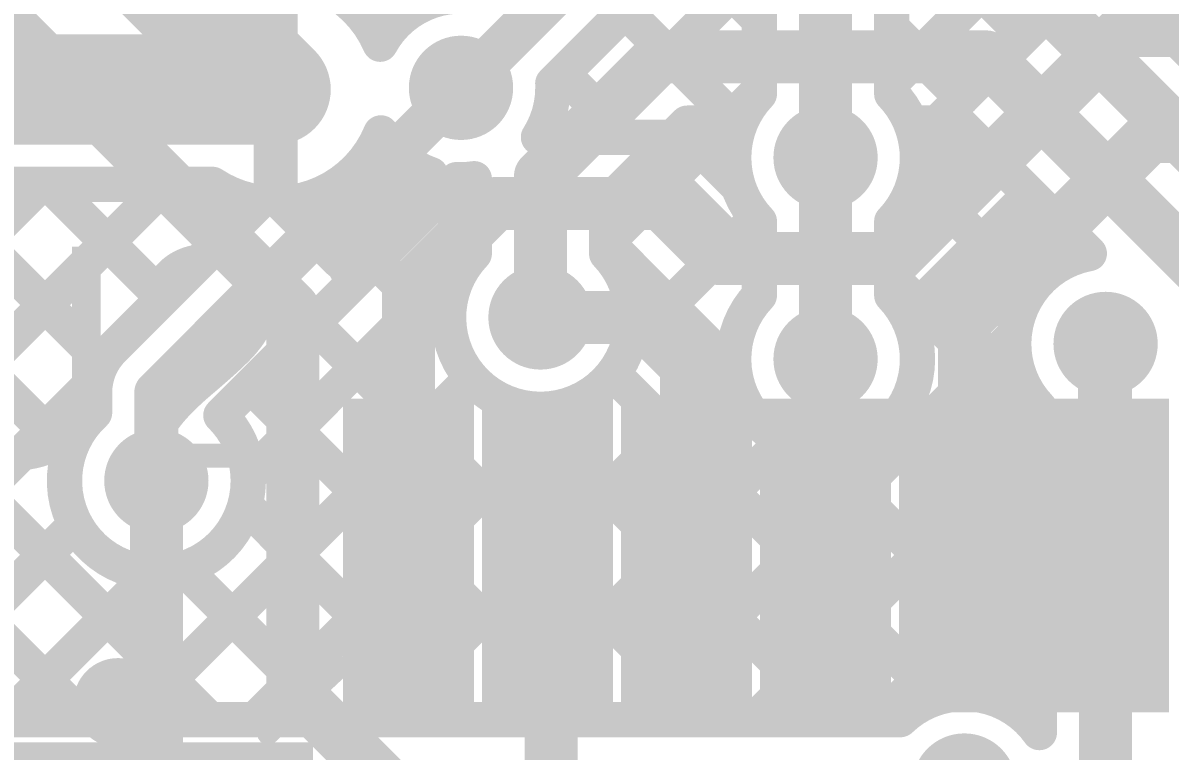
# Model space of a CAD drawing. Header units: millimetres. Extents: x -0.01 to 3.73, y -0.01 to 3.05.
# Drawn here: x 0.6348 to 0.8946, y 2.5598 to 2.7247 of the extents above; entities that cross this region are included whole.
import ezdxf

# ---------------------------------------------------------------- set-up
doc = ezdxf.new("R2010")
doc.units = ezdxf.units.MM
doc.header["$MEASUREMENT"] = 0
for name, color, linetype in [('BottomLayer', 5, 'Continuous'), ('TopLayer', 1, 'Continuous'), ('TopOverlay', 2, 'Continuous'), ('TopPaste', 8, 'Continuous'), ('TopSolder', 216, 'Continuous'), ('ViaHoleLayer', 16, 'Continuous')]:
    doc.layers.add(name, color=color, linetype=linetype)
doc.styles.add('Arial', font='', dxfattribs={"height": 0.2})
doc.styles.get('Arial').set_extended_font_data('Arial')

# ---------------------------------------------------------------- blocks, each defined once
blk = doc.blocks.new('32_TQFP_17')
at = {"layer": 'TopLayer'}
for points in [[(-0.12106, 0.13583), (-0.12106, 0.19882), (-0.09941, 0.19882), (-0.09941, 0.13583)], [(-0.08957, 0.13583), (-0.08957, 0.19882), (-0.06791, 0.19882), (-0.06791, 0.13583)], [(-0.05807, 0.13583), (-0.05807, 0.19882), (-0.03642, 0.19882), (-0.03642, 0.13583)], [(-0.02657, 0.13583), (-0.02657, 0.19882), (-0.00492, 0.19882), (-0.00492, 0.13583)], [(0.00492, 0.13583), (0.00492, 0.19882), (0.02657, 0.19882), (0.02657, 0.13583)], [(0.03642, 0.13583), (0.03642, 0.19882), (0.05807, 0.19882), (0.05807, 0.13583)]]:
    blk.add_hatch(color=1, dxfattribs=at).paths.add_polyline_path(points)
at = {"layer": 'TopPaste'}
for points in [[(-0.12106, 0.13583), (-0.12106, 0.19882), (-0.09941, 0.19882), (-0.09941, 0.13583)], [(-0.08957, 0.13583), (-0.08957, 0.19882), (-0.06791, 0.19882), (-0.06791, 0.13583)], [(-0.05807, 0.13583), (-0.05807, 0.19882), (-0.03642, 0.19882), (-0.03642, 0.13583)], [(-0.02657, 0.13583), (-0.02657, 0.19882), (-0.00492, 0.19882), (-0.00492, 0.13583)], [(0.00492, 0.13583), (0.00492, 0.19882), (0.02657, 0.19882), (0.02657, 0.13583)], [(0.03642, 0.13583), (0.03642, 0.19882), (0.05807, 0.19882), (0.05807, 0.13583)]]:
    blk.add_hatch(color=8, dxfattribs=at).paths.add_polyline_path(points)
at = {"layer": 'TopSolder'}
for points in [[(-0.12506, 0.13183), (-0.12506, 0.20282), (-0.09541, 0.20282), (-0.09541, 0.13183)], [(-0.09357, 0.13183), (-0.09357, 0.20282), (-0.06391, 0.20282), (-0.06391, 0.13183)], [(-0.06207, 0.13183), (-0.06207, 0.20282), (-0.03242, 0.20282), (-0.03242, 0.13183)], [(-0.03057, 0.13183), (-0.03057, 0.20282), (-0.00092, 0.20282), (-0.00092, 0.13183)], [(0.00092, 0.13183), (0.00092, 0.20282), (0.03057, 0.20282), (0.03057, 0.13183)], [(0.03242, 0.13183), (0.03242, 0.20282), (0.06207, 0.20282), (0.06207, 0.13183)], [(-0.20282, 0.12506), (-0.13183, 0.12506), (-0.13183, 0.09541), (-0.20282, 0.09541)]]:
    blk.add_hatch(color=216, dxfattribs=at).paths.add_polyline_path(points)
at = {"layer": 'TopOverlay'}
for points, const_width in [([(-0.1709, 0.134, 1), (-0.1811, 0.134, 1)], 0.01), ([(-0.12725, 0.142, 1), (-0.12475, 0.142, 1)], 0.0025), ([(-0.1836, 0.134, 1), (-0.1786, 0.134, 1)], 0.005), ([(-0.1734, 0.134, 1), (-0.1684, 0.134, 1)], 0.005), ([(-0.14325, 0.127, 1), (-0.14075, 0.127, 1)], 0.0025)]:
    blk.add_lwpolyline(points, format="xyb", close=True, dxfattribs=dict(at, const_width=const_width))
at = {"layer": 'TopOverlay', "const_width": 0.005}
blk.add_lwpolyline([(-0.142, 0.127), (-0.126, 0.142)], dxfattribs=at)

msp = doc.modelspace()

# ---------------------------------------------------------------- hatches: boundary and pattern name
at = {"layer": 'BottomLayer'}
h = msp.add_hatch(color=5, dxfattribs=at)
edge = h.paths.add_edge_path()
edge.add_arc((0.692, 2.70963), 0.01181, 0, 360)
h = msp.add_hatch(color=5, dxfattribs=at)
edge = h.paths.add_edge_path()
edge.add_arc((0.734, 2.71), 0.01181, 0, 360)
h = msp.add_hatch(color=5, dxfattribs=at)
edge = h.paths.add_edge_path()
edge.add_arc((0.81657, 2.69419), 0.01181, 0, 360)
h = msp.add_hatch(color=5, dxfattribs=at)
edge = h.paths.add_edge_path()
edge.add_arc((0.752, 2.658), 0.01181, 0, 360)
h = msp.add_hatch(color=5, dxfattribs=at)
edge = h.paths.add_edge_path()
edge.add_arc((0.88, 2.652), 0.01181, 0, 360)
h = msp.add_hatch(color=5, dxfattribs=at)
edge = h.paths.add_edge_path()
edge.add_arc((0.81657, 2.64857), 0.01181, 0, 360)
h = msp.add_hatch(color=5, dxfattribs=at)
edge = h.paths.add_edge_path()
edge.add_arc((0.665, 2.621), 0.01181, 0, 360)
h = msp.add_hatch(color=5, dxfattribs=at)
edge = h.paths.add_edge_path()
edge.add_arc((0.848, 2.552), 0.01181, 0, 360)
at = {"layer": 'TopLayer'}
h = msp.add_hatch(color=1, dxfattribs=at)
edge = h.paths.add_edge_path()
edge.add_arc((0.692, 2.70963), 0.01181, 0, 360)
h = msp.add_hatch(color=1, dxfattribs=at)
edge = h.paths.add_edge_path()
edge.add_arc((0.734, 2.71), 0.01181, 0, 360)
h = msp.add_hatch(color=1, dxfattribs=at)
edge = h.paths.add_edge_path()
edge.add_arc((0.81657, 2.69419), 0.01181, 0, 360)
h = msp.add_hatch(color=1, dxfattribs=at)
edge = h.paths.add_edge_path()
edge.add_arc((0.752, 2.658), 0.01181, 0, 360)
h = msp.add_hatch(color=1, dxfattribs=at)
edge = h.paths.add_edge_path()
edge.add_arc((0.88, 2.652), 0.01181, 0, 360)
h = msp.add_hatch(color=1, dxfattribs=at)
edge = h.paths.add_edge_path()
edge.add_arc((0.81657, 2.64857), 0.01181, 0, 360)
h = msp.add_hatch(color=1, dxfattribs=at)
edge = h.paths.add_edge_path()
edge.add_arc((0.665, 2.621), 0.01181, 0, 360)
h = msp.add_hatch(color=1, dxfattribs=at)
edge = h.paths.add_edge_path()
edge.add_arc((0.848, 2.552), 0.01181, 0, 360)
at = {"layer": 'ViaHoleLayer'}
h = msp.add_hatch(color=16, dxfattribs=at)
edge = h.paths.add_edge_path()
edge.add_arc((0.692, 2.70963), 0.00591, 0, 360)
h = msp.add_hatch(color=16, dxfattribs=at)
edge = h.paths.add_edge_path()
edge.add_arc((0.734, 2.71), 0.00591, 0, 360)
h = msp.add_hatch(color=16, dxfattribs=at)
edge = h.paths.add_edge_path()
edge.add_arc((0.81657, 2.69419), 0.00591, 0, 360)
h = msp.add_hatch(color=16, dxfattribs=at)
edge = h.paths.add_edge_path()
edge.add_arc((0.752, 2.658), 0.00591, 0, 360)
h = msp.add_hatch(color=16, dxfattribs=at)
edge = h.paths.add_edge_path()
edge.add_arc((0.88, 2.652), 0.00591, 0, 360)
h = msp.add_hatch(color=16, dxfattribs=at)
edge = h.paths.add_edge_path()
edge.add_arc((0.81657, 2.64857), 0.00591, 0, 360)
h = msp.add_hatch(color=16, dxfattribs=at)
edge = h.paths.add_edge_path()
edge.add_arc((0.665, 2.621), 0.00591, 0, 360)

# ---------------------------------------------------------------- linework, layer by layer
at = {"layer": 'BottomLayer'}
for points, const_width in [([(0.86904, 2.751), (0.99804, 2.622)], 0.012), ([(0.862, 2.734), (0.991, 2.605)], 0.012), ([(0.752, 2.69), (0.779, 2.717)], 0.012), ([(0.779, 2.717), (0.853, 2.717)], 0.012), ([(0.853, 2.717), (0.991, 2.579)], 0.012), ([(0.498, 2.70963), (0.692, 2.70963)], 0.025), ([(0.665, 2.641), (0.734, 2.71)], 0.01), ([(0.767, 2.68379), (0.78521, 2.702)], 0.008), ([(0.767, 2.6749), (0.7941, 2.702)], 0.008), ([(0.78521, 2.702), (0.79729, 2.702)], 0.008), ([(0.83586, 2.702), (0.84679, 2.702)], 0.008), ([(0.84679, 2.702), (0.87631, 2.67248)], 0.008), ([(0.83634, 2.68767), (0.84873, 2.70006)], 0.008), ([(0.81657, 2.64857), (0.81657, 2.69419)], 0.012), ([(0.77676, 2.69354), (0.80157, 2.66872)], 0.008), ([(0.752, 2.661), (0.752, 2.69)], 0.012), ([(0.51228, 2.68813), (0.67772, 2.68813)], 0.008), ([(0.51761, 2.56693), (0.6388, 2.68813)], 0.008), ([(0.52761, 2.68813), (0.64881, 2.56693)], 0.008), ([(0.5459, 2.56693), (0.66709, 2.68813)], 0.008), ([(0.5559, 2.68813), (0.67709, 2.56693)], 0.008), ([(0.58418, 2.68813), (0.64513, 2.62718)], 0.008), ([(0.61247, 2.68813), (0.65277, 2.64782)], 0.008), ([(0.64075, 2.68813), (0.66654, 2.66234)], 0.008), ([(0.66903, 2.68813), (0.68068, 2.67648)], 0.008), ([(0.67961, 2.63582), (0.73301, 2.68921)], 0.008), ([(0.737, 2.67243), (0.737, 2.68941)], 0.008), ([(0.83694, 2.68992), (0.86294, 2.66392)], 0.008), ([(0.83507, 2.65811), (0.86287, 2.68592)], 0.008), ([(0.6551, 2.6509), (0.68829, 2.68409)], 0.008), ([(0.72876, 2.68497), (0.737, 2.67673)], 0.008), ([(0.767, 2.67243), (0.767, 2.68379)], 0.008), ([(0.77171, 2.65133), (0.80089, 2.68051)], 0.008), ([(0.80157, 2.66299), (0.80157, 2.67976)], 0.008), ([(0.83157, 2.66299), (0.83157, 2.67976)], 0.008), ([(0.767, 2.67501), (0.79591, 2.6461)], 0.008), ([(0.68579, 2.62197), (0.737, 2.67319)], 0.008), ([(0.71462, 2.67082), (0.73161, 2.65384)], 0.008), ([(0.83157, 2.66701), (0.865, 2.63358)], 0.008), ([(0.70048, 2.65668), (0.79023, 2.56693)], 0.008), ([(0.77217, 2.56693), (0.85929, 2.65405)], 0.008), ([(0.88, 2.545), (0.88, 2.652)], 0.012), ([(0.7156, 2.56693), (0.79581, 2.64714)], 0.008), ([(0.57418, 2.56693), (0.65135, 2.6441)], 0.008), ([(0.65903, 2.56693), (0.73636, 2.64427)], 0.008), ([(0.76846, 2.64527), (0.84185, 2.57188)], 0.008), ([(0.665, 2.621), (0.665, 2.641)], 0.01), ([(0.68634, 2.64254), (0.76194, 2.56693)], 0.008), ([(0.651, 2.6364), (0.651, 2.641)], 0.008), ([(0.68732, 2.56693), (0.75867, 2.63829)], 0.008), ([(0.74784, 2.63761), (0.81851, 2.56693)], 0.008), ([(0.83364, 2.63666), (0.865, 2.6053)], 0.008), ([(0.865, 2.564), (0.865, 2.63757)], 0.008), ([(0.80046, 2.56693), (0.865, 2.63148)], 0.008), ([(0.74389, 2.56693), (0.80703, 2.63008)], 0.008), ([(0.81411, 2.6279), (0.865, 2.57701)], 0.008), ([(0.68508, 2.61552), (0.73366, 2.56693)], 0.008), ([(0.60247, 2.56693), (0.64667, 2.61114)], 0.008), ([(0.82874, 2.56693), (0.865, 2.6032)], 0.008), ([(0.63075, 2.56693), (0.66403, 2.60021)], 0.008), ([(0.67118, 2.60113), (0.70537, 2.56693)], 0.008), ([(0.85946, 2.56937), (0.865, 2.57491)], 0.008), ([(0.50194, 2.56693), (0.83351, 2.56693)], 0.008)]:
    msp.add_lwpolyline(points, dxfattribs=dict(at, const_width=const_width))
for points, const_width in [([(0.776, 2.717, 1), (0.782, 2.717, 1)], 0.006), ([(0.776, 2.717, 1), (0.782, 2.717, 1)], 0.006), ([(0.85, 2.717, 1), (0.856, 2.717, 1)], 0.006), ([(0.85, 2.717, 1), (0.856, 2.717, 1)], 0.006), ([(0.68575, 2.70963, 1), (0.69825, 2.70963, 1)], 0.0125), ([(0.7315, 2.71, 1), (0.7365, 2.71, 1)], 0.005), ([(0.78321, 2.702, 1), (0.78721, 2.702, 1)], 0.004), ([(0.78321, 2.702, 1), (0.78721, 2.702, 1)], 0.004), ([(0.7921, 2.702, 1), (0.7961, 2.702, 1)], 0.004), ([(0.79529, 2.702, 1), (0.79929, 2.702, 1)], 0.004), ([(0.79529, 2.702, 1), (0.79929, 2.702, 1)], 0.004), ([(0.83386, 2.702, 1), (0.83786, 2.702, 1)], 0.004), ([(0.83386, 2.702, 1), (0.83786, 2.702, 1)], 0.004), ([(0.84479, 2.702, 1), (0.84879, 2.702, 1)], 0.004), ([(0.84479, 2.702, 1), (0.84879, 2.702, 1)], 0.004), ([(0.84673, 2.70006, 1), (0.85073, 2.70006, 1)], 0.004), ([(0.81357, 2.69419, 1), (0.81957, 2.69419, 1)], 0.006), ([(0.77476, 2.69354, 1), (0.77876, 2.69354, 1)], 0.004), ([(0.83539, 2.69419, 1), (0.83939, 2.69419, 1)], 0.004), ([(0.83539, 2.69419, 1), (0.83939, 2.69419, 1)], 0.004), ([(0.749, 2.69, 1), (0.755, 2.69, 1)], 0.006), ([(0.749, 2.69, 1), (0.755, 2.69, 1)], 0.006), ([(0.6368, 2.68813, 1), (0.6408, 2.68813, 1)], 0.004), ([(0.63875, 2.68813, 1), (0.64275, 2.68813, 1)], 0.004), ([(0.66509, 2.68813, 1), (0.66909, 2.68813, 1)], 0.004), ([(0.66703, 2.68813, 1), (0.67103, 2.68813, 1)], 0.004), ([(0.67572, 2.68813, 1), (0.67972, 2.68813, 1)], 0.004), ([(0.67572, 2.68813, 1), (0.67972, 2.68813, 1)], 0.004), ([(0.73101, 2.68921, 1), (0.73501, 2.68921, 1)], 0.004), ([(0.73101, 2.68921, 1), (0.73501, 2.68921, 1)], 0.004), ([(0.735, 2.68941, 1), (0.739, 2.68941, 1)], 0.004), ([(0.735, 2.68941, 1), (0.739, 2.68941, 1)], 0.004), ([(0.83494, 2.68992, 1), (0.83894, 2.68992, 1)], 0.004), ([(0.83434, 2.68767, 1), (0.83834, 2.68767, 1)], 0.004), ([(0.86087, 2.68592, 1), (0.86487, 2.68592, 1)], 0.004), ([(0.68629, 2.68409, 1), (0.69029, 2.68409, 1)], 0.004), ([(0.68629, 2.68409, 1), (0.69029, 2.68409, 1)], 0.004), ([(0.72676, 2.68497, 1), (0.73076, 2.68497, 1)], 0.004), ([(0.765, 2.68379, 1), (0.769, 2.68379, 1)], 0.004), ([(0.765, 2.68379, 1), (0.769, 2.68379, 1)], 0.004), ([(0.79889, 2.68051, 1), (0.80289, 2.68051, 1)], 0.004), ([(0.79957, 2.67976, 1), (0.80357, 2.67976, 1)], 0.004), ([(0.79957, 2.67976, 1), (0.80357, 2.67976, 1)], 0.004), ([(0.82957, 2.67976, 1), (0.83357, 2.67976, 1)], 0.004), ([(0.82957, 2.67976, 1), (0.83357, 2.67976, 1)], 0.004), ([(0.67868, 2.67648, 1), (0.68268, 2.67648, 1)], 0.004), ([(0.735, 2.67673, 1), (0.739, 2.67673, 1)], 0.004), ([(0.765, 2.67501, 1), (0.769, 2.67501, 1)], 0.004), ([(0.765, 2.6749, 1), (0.769, 2.6749, 1)], 0.004), ([(0.735, 2.67319, 1), (0.739, 2.67319, 1)], 0.004), ([(0.735, 2.67243, 1), (0.739, 2.67243, 1)], 0.004), ([(0.735, 2.67243, 1), (0.739, 2.67243, 1)], 0.004), ([(0.765, 2.67243, 1), (0.769, 2.67243, 1)], 0.004), ([(0.765, 2.67243, 1), (0.769, 2.67243, 1)], 0.004), ([(0.87431, 2.67248, 1), (0.87831, 2.67248, 1)], 0.004), ([(0.87431, 2.67248, 1), (0.87831, 2.67248, 1)], 0.004), ([(0.71262, 2.67082, 1), (0.71662, 2.67082, 1)], 0.004), ([(0.79957, 2.66872, 1), (0.80357, 2.66872, 1)], 0.004), ([(0.82957, 2.66701, 1), (0.83357, 2.66701, 1)], 0.004), ([(0.66454, 2.66234, 1), (0.66854, 2.66234, 1)], 0.004), ([(0.749, 2.661, 1), (0.755, 2.661, 1)], 0.006), ([(0.79957, 2.66299, 1), (0.80357, 2.66299, 1)], 0.004), ([(0.79957, 2.66299, 1), (0.80357, 2.66299, 1)], 0.004), ([(0.82957, 2.66299, 1), (0.83357, 2.66299, 1)], 0.004), ([(0.82957, 2.66299, 1), (0.83357, 2.66299, 1)], 0.004), ([(0.86094, 2.66392, 1), (0.86494, 2.66392, 1)], 0.004), ([(0.69848, 2.65668, 1), (0.70248, 2.65668, 1)], 0.004), ([(0.77081, 2.658, 1), (0.77481, 2.658, 1)], 0.004), ([(0.77081, 2.658, 1), (0.77481, 2.658, 1)], 0.004), ([(0.83307, 2.65811, 1), (0.83707, 2.65811, 1)], 0.004), ([(0.85729, 2.65405, 1), (0.86129, 2.65405, 1)], 0.004), ([(0.877, 2.652, 1), (0.883, 2.652, 1)], 0.006), ([(0.72961, 2.65384, 1), (0.73361, 2.65384, 1)], 0.004), ([(0.6531, 2.6509, 1), (0.6571, 2.6509, 1)], 0.004), ([(0.6531, 2.6509, 1), (0.6571, 2.6509, 1)], 0.004), ([(0.6531, 2.6509, 1), (0.6571, 2.6509, 1)], 0.004), ([(0.76971, 2.65133, 1), (0.77371, 2.65133, 1)], 0.004), ([(0.81357, 2.64857, 1), (0.81957, 2.64857, 1)], 0.006), ([(0.65077, 2.64782, 1), (0.65477, 2.64782, 1)], 0.004), ([(0.79381, 2.64714, 1), (0.79781, 2.64714, 1)], 0.004), ([(0.83539, 2.64857, 1), (0.83939, 2.64857, 1)], 0.004), ([(0.83539, 2.64857, 1), (0.83939, 2.64857, 1)], 0.004), ([(0.64935, 2.6441, 1), (0.65335, 2.6441, 1)], 0.004), ([(0.73436, 2.64427, 1), (0.73836, 2.64427, 1)], 0.004), ([(0.76646, 2.64527, 1), (0.77046, 2.64527, 1)], 0.004), ([(0.79391, 2.6461, 1), (0.79791, 2.6461, 1)], 0.004), ([(0.6625, 2.641, 1), (0.6675, 2.641, 1)], 0.005), ([(0.6625, 2.641, 1), (0.6675, 2.641, 1)], 0.005), ([(0.68434, 2.64254, 1), (0.68834, 2.64254, 1)], 0.004), ([(0.649, 2.641, 1), (0.653, 2.641, 1)], 0.004), ([(0.649, 2.641, 1), (0.653, 2.641, 1)], 0.004), ([(0.649, 2.641, 1), (0.653, 2.641, 1)], 0.004), ([(0.649, 2.6364, 1), (0.653, 2.6364, 1)], 0.004), ([(0.649, 2.6364, 1), (0.653, 2.6364, 1)], 0.004), ([(0.67761, 2.63582, 1), (0.68161, 2.63582, 1)], 0.004), ([(0.67761, 2.63582, 1), (0.68161, 2.63582, 1)], 0.004), ([(0.74584, 2.63761, 1), (0.74984, 2.63761, 1)], 0.004), ([(0.75667, 2.63829, 1), (0.76067, 2.63829, 1)], 0.004), ([(0.83164, 2.63666, 1), (0.83564, 2.63666, 1)], 0.004), ([(0.863, 2.63757, 1), (0.867, 2.63757, 1)], 0.004), ([(0.863, 2.63757, 1), (0.867, 2.63757, 1)], 0.004), ([(0.863, 2.63358, 1), (0.867, 2.63358, 1)], 0.004), ([(0.863, 2.63148, 1), (0.867, 2.63148, 1)], 0.004), ([(0.80503, 2.63008, 1), (0.80903, 2.63008, 1)], 0.004), ([(0.64313, 2.62718, 1), (0.64713, 2.62718, 1)], 0.004), ([(0.81211, 2.6279, 1), (0.81611, 2.6279, 1)], 0.004), ([(0.6625, 2.621, 1), (0.6675, 2.621, 1)], 0.005), ([(0.68379, 2.62197, 1), (0.68779, 2.62197, 1)], 0.004), ([(0.68381, 2.621, 1), (0.68781, 2.621, 1)], 0.004), ([(0.68381, 2.621, 1), (0.68781, 2.621, 1)], 0.004), ([(0.68308, 2.61552, 1), (0.68708, 2.61552, 1)], 0.004), ([(0.64467, 2.61114, 1), (0.64867, 2.61114, 1)], 0.004), ([(0.863, 2.6053, 1), (0.867, 2.6053, 1)], 0.004), ([(0.863, 2.6032, 1), (0.867, 2.6032, 1)], 0.004), ([(0.66203, 2.60021, 1), (0.66603, 2.60021, 1)], 0.004), ([(0.66918, 2.60113, 1), (0.67318, 2.60113, 1)], 0.004), ([(0.863, 2.57701, 1), (0.867, 2.57701, 1)], 0.004), ([(0.863, 2.57491, 1), (0.867, 2.57491, 1)], 0.004), ([(0.83985, 2.57188, 1), (0.84385, 2.57188, 1)], 0.004), ([(0.85746, 2.56937, 1), (0.86146, 2.56937, 1)], 0.004), ([(0.64681, 2.56693, 1), (0.65081, 2.56693, 1)], 0.004), ([(0.65703, 2.56693, 1), (0.66103, 2.56693, 1)], 0.004), ([(0.67509, 2.56693, 1), (0.67909, 2.56693, 1)], 0.004), ([(0.68532, 2.56693, 1), (0.68932, 2.56693, 1)], 0.004), ([(0.70337, 2.56693, 1), (0.70737, 2.56693, 1)], 0.004), ([(0.7136, 2.56693, 1), (0.7176, 2.56693, 1)], 0.004), ([(0.73166, 2.56693, 1), (0.73566, 2.56693, 1)], 0.004), ([(0.74189, 2.56693, 1), (0.74589, 2.56693, 1)], 0.004), ([(0.75994, 2.56693, 1), (0.76394, 2.56693, 1)], 0.004), ([(0.77017, 2.56693, 1), (0.77417, 2.56693, 1)], 0.004), ([(0.78823, 2.56693, 1), (0.79223, 2.56693, 1)], 0.004), ([(0.79846, 2.56693, 1), (0.80246, 2.56693, 1)], 0.004), ([(0.81651, 2.56693, 1), (0.82051, 2.56693, 1)], 0.004), ([(0.82674, 2.56693, 1), (0.83074, 2.56693, 1)], 0.004), ([(0.83151, 2.56693, 1), (0.83551, 2.56693, 1)], 0.004), ([(0.83151, 2.56693, 1), (0.83551, 2.56693, 1)], 0.004), ([(0.863, 2.564, 1), (0.867, 2.564, 1)], 0.004), ([(0.863, 2.564, 1), (0.867, 2.564, 1)], 0.004)]:
    msp.add_lwpolyline(points, format="xyb", close=True, dxfattribs=dict(at, const_width=const_width))
at = {"layer": 'BottomLayer', "const_width": 0.008}
for points in [[(0.80157, 2.67976, -0.295864), (0.79729, 2.702)], [(0.83586, 2.702, -0.096486), (0.83739, 2.69419)], [(0.83739, 2.69419, -0.193845), (0.83157, 2.67976)], [(0.68829, 2.68409, -0.110935), (0.67772, 2.68813)], [(0.737, 2.68941, -0.048081), (0.73301, 2.68921)], [(0.77281, 2.658, -1.480911), (0.737, 2.67243)], [(0.767, 2.67243, -0.193845), (0.77281, 2.658)], [(0.865, 2.63757, -0.598832), (0.87631, 2.67248)], [(0.83739, 2.64857, -1.480911), (0.80157, 2.66299)], [(0.83157, 2.66299, -0.193845), (0.83739, 2.64857)], [(0.651, 2.641, -0.198912), (0.6551, 2.6509)], [(0.651, 2.641, -0.198912), (0.6551, 2.6509)], [(0.68581, 2.621, -1.535792), (0.651, 2.6364)], [(0.67961, 2.63582, -0.200688), (0.68581, 2.621)], [(0.83351, 2.56693, -0.460544), (0.865, 2.564)]]:
    msp.add_lwpolyline(points, format="xyb", dxfattribs=at)
at = {"layer": 'TopLayer'}
for points, const_width in [([(0.81657, 2.69419), (0.81657, 2.881)], 0.012), ([(0.80157, 2.70861), (0.80157, 2.81534)], 0.008), ([(0.83157, 2.70861), (0.83157, 2.80276)], 0.008), ([(0.83157, 2.71119), (0.90875, 2.78836)], 0.008), ([(0.67229, 2.76973), (0.71833, 2.72369)], 0.008), ([(0.593, 2.763), (0.69593, 2.66007)], 0.012), ([(0.65079, 2.75084), (0.692, 2.70963)], 0.025), ([(0.83157, 2.75186), (0.86161, 2.72182)], 0.008), ([(0.779, 2.74787), (0.80157, 2.72529)], 0.008), ([(0.734, 2.71), (0.765, 2.741)], 0.01), ([(0.76263, 2.69881), (0.80157, 2.73776)], 0.008), ([(0.692, 2.70963), (0.692, 2.73144)], 0.01), ([(0.83714, 2.69736), (0.87339, 2.7336)], 0.008), ([(0.75479, 2.71099), (0.7749, 2.7311)], 0.008), ([(0.77119, 2.72739), (0.79709, 2.7015)], 0.008), ([(0.83238, 2.67138), (0.884, 2.723)], 0.012), ([(0.884, 2.723), (1.30848, 2.723)], 0.012), ([(0.83157, 2.72358), (0.84747, 2.70768)], 0.008), ([(0.75705, 2.71325), (0.77149, 2.69881)], 0.008), ([(0.692, 2.68782), (0.692, 2.70963)], 0.01), ([(0.78811, 2.69601), (0.80157, 2.70948)], 0.008), ([(0.84807, 2.65707), (0.89, 2.699)], 0.012), ([(0.89, 2.699), (1.157, 2.699)], 0.012), ([(0.71527, 2.69846), (0.72526, 2.68847)], 0.008), ([(0.75155, 2.69881), (0.77938, 2.69881)], 0.008), ([(0.78999, 2.69441), (0.79685, 2.68755)], 0.008), ([(0.70637, 2.67084), (0.72623, 2.6907)], 0.008), ([(0.71149, 2.6747), (0.72714, 2.69035)], 0.008), ([(0.70027, 2.68518), (0.71112, 2.67432)], 0.008), ([(0.72209, 2.66409), (0.74181, 2.68381)], 0.012), ([(0.74181, 2.68381), (0.77938, 2.68381)], 0.012), ([(0.77938, 2.68381), (0.79181, 2.67138)], 0.012), ([(0.69336, 2.68385), (0.70654, 2.67068)], 0.008), ([(0.79181, 2.67138), (0.83238, 2.67138)], 0.012), ([(0.72209, 2.60408), (0.72209, 2.66409)], 0.012), ([(0.69593, 2.57377), (0.69593, 2.66007)], 0.012), ([(0.752, 2.658), (0.774, 2.658)], 0.012), ([(0.774, 2.658), (0.78508, 2.64692)], 0.012), ([(0.84807, 2.60408), (0.84807, 2.65707)], 0.012), ([(0.87978, 2.65178), (0.88, 2.652)], 0.012), ([(0.87978, 2.60473), (0.87978, 2.65178)], 0.012), ([(0.78508, 2.60408), (0.78508, 2.64692)], 0.012), ([(0.81657, 2.60408), (0.81657, 2.64857)], 0.012), ([(0.665, 2.54699), (0.665, 2.621)], 0.012), ([(0.75358, 2.60408), (0.75439, 2.60327)], 0.012), ([(0.75439, 2.55361), (0.75439, 2.60327)], 0.012), ([(0.87978, 2.60473), (0.88, 2.60451)], 0.012), ([(0.69593, 2.57377), (0.786, 2.4837)], 0.012)]:
    msp.add_lwpolyline(points, dxfattribs=dict(at, const_width=const_width))
at = {"layer": 'TopLayer', "const_width": 0.008}
for points in [[(0.6971, 2.73493, -0.245534), (0.71569, 2.71988)], [(0.71569, 2.71988, -0.288483), (0.73499, 2.73079)], [(0.75481, 2.71, -0.142872), (0.75155, 2.69881)], [(0.79685, 2.68755, -0.279584), (0.80157, 2.70861)], [(0.83157, 2.70861, -0.154482), (0.83714, 2.69736)], [(0.71586, 2.69979, -0.289489), (0.69336, 2.68385)], [(0.72714, 2.69035, -0.182542), (0.71586, 2.69979)], [(0.77938, 2.69881, -0.198764), (0.78998, 2.69442)], [(0.77938, 2.69881, -0.198912), (0.78998, 2.69442)], [(0.70794, 2.66906, -0.112267), (0.71148, 2.67469)], [(0.70794, 2.66906, -0.112123), (0.71147, 2.67469)]]:
    msp.add_lwpolyline(points, format="xyb", dxfattribs=at)
at = {"layer": 'TopLayer'}
for points, const_width in [([(0.76919, 2.72739, 1), (0.77319, 2.72739, 1)], 0.004), ([(0.79957, 2.72529, 1), (0.80357, 2.72529, 1)], 0.004), ([(0.881, 2.723, 1), (0.887, 2.723, 1)], 0.006), ([(0.881, 2.723, 1), (0.887, 2.723, 1)], 0.006), ([(0.71633, 2.72369, 1), (0.72033, 2.72369, 1)], 0.004), ([(0.82957, 2.72358, 1), (0.83357, 2.72358, 1)], 0.004), ([(0.85961, 2.72182, 1), (0.86361, 2.72182, 1)], 0.004), ([(0.71369, 2.71988, 1), (0.71769, 2.71988, 1)], 0.004), ([(0.71369, 2.71988, 1), (0.71769, 2.71988, 1)], 0.004), ([(0.68575, 2.70963, 1), (0.69825, 2.70963, 1)], 0.0125), ([(0.75505, 2.71325, 1), (0.75905, 2.71325, 1)], 0.004), ([(0.82957, 2.71119, 1), (0.83357, 2.71119, 1)], 0.004), ([(0.6895, 2.70963, 1), (0.6945, 2.70963, 1)], 0.005), ([(0.6895, 2.70963, 1), (0.6945, 2.70963, 1)], 0.005), ([(0.7315, 2.71, 1), (0.7365, 2.71, 1)], 0.005), ([(0.75279, 2.71099, 1), (0.75679, 2.71099, 1)], 0.004), ([(0.75281, 2.71, 1), (0.75681, 2.71, 1)], 0.004), ([(0.79957, 2.70948, 1), (0.80357, 2.70948, 1)], 0.004), ([(0.79957, 2.70861, 1), (0.80357, 2.70861, 1)], 0.004), ([(0.79957, 2.70861, 1), (0.80357, 2.70861, 1)], 0.004), ([(0.82957, 2.70861, 1), (0.83357, 2.70861, 1)], 0.004), ([(0.82957, 2.70861, 1), (0.83357, 2.70861, 1)], 0.004), ([(0.84547, 2.70768, 1), (0.84947, 2.70768, 1)], 0.004), ([(0.79509, 2.7015, 1), (0.79909, 2.7015, 1)], 0.004), ([(0.887, 2.699, 1), (0.893, 2.699, 1)], 0.006), ([(0.887, 2.699, 1), (0.893, 2.699, 1)], 0.006), ([(0.71327, 2.69846, 1), (0.71727, 2.69846, 1)], 0.004), ([(0.71386, 2.69979, 1), (0.71786, 2.69979, 1)], 0.004), ([(0.71386, 2.69979, 1), (0.71786, 2.69979, 1)], 0.004), ([(0.74955, 2.69881, 1), (0.75355, 2.69881, 1)], 0.004), ([(0.74955, 2.69881, 1), (0.75355, 2.69881, 1)], 0.004), ([(0.76063, 2.69881, 1), (0.76463, 2.69881, 1)], 0.004), ([(0.76949, 2.69881, 1), (0.77349, 2.69881, 1)], 0.004), ([(0.77738, 2.69881, 1), (0.78138, 2.69881, 1)], 0.004), ([(0.77738, 2.69881, 1), (0.78138, 2.69881, 1)], 0.004), ([(0.77738, 2.69881, 1), (0.78138, 2.69881, 1)], 0.004), ([(0.78611, 2.69601, 1), (0.79011, 2.69601, 1)], 0.004), ([(0.81357, 2.69419, 1), (0.81957, 2.69419, 1)], 0.006), ([(0.83514, 2.69736, 1), (0.83914, 2.69736, 1)], 0.004), ([(0.83514, 2.69736, 1), (0.83914, 2.69736, 1)], 0.004), ([(0.78798, 2.69442, 1), (0.79198, 2.69442, 1)], 0.004), ([(0.78798, 2.69442, 1), (0.79198, 2.69442, 1)], 0.004), ([(0.78799, 2.69441, 1), (0.79199, 2.69441, 1)], 0.004), ([(0.72423, 2.6907, 1), (0.72823, 2.6907, 1)], 0.004), ([(0.6895, 2.68782, 1), (0.6945, 2.68782, 1)], 0.005), ([(0.72326, 2.68847, 1), (0.72726, 2.68847, 1)], 0.004), ([(0.72514, 2.69035, 1), (0.72914, 2.69035, 1)], 0.004), ([(0.72514, 2.69035, 1), (0.72914, 2.69035, 1)], 0.004), ([(0.69827, 2.68518, 1), (0.70227, 2.68518, 1)], 0.004), ([(0.73881, 2.68381, 1), (0.74481, 2.68381, 1)], 0.006), ([(0.73881, 2.68381, 1), (0.74481, 2.68381, 1)], 0.006), ([(0.77638, 2.68381, 1), (0.78238, 2.68381, 1)], 0.006), ([(0.77638, 2.68381, 1), (0.78238, 2.68381, 1)], 0.006), ([(0.79485, 2.68755, 1), (0.79885, 2.68755, 1)], 0.004), ([(0.79485, 2.68755, 1), (0.79885, 2.68755, 1)], 0.004), ([(0.69136, 2.68385, 1), (0.69536, 2.68385, 1)], 0.004), ([(0.69136, 2.68385, 1), (0.69536, 2.68385, 1)], 0.004), ([(0.70912, 2.67432, 1), (0.71312, 2.67432, 1)], 0.004), ([(0.70947, 2.67469, 1), (0.71347, 2.67469, 1)], 0.004), ([(0.70948, 2.67469, 1), (0.71348, 2.67469, 1)], 0.004), ([(0.70949, 2.6747, 1), (0.71349, 2.6747, 1)], 0.004), ([(0.78881, 2.67138, 1), (0.79481, 2.67138, 1)], 0.006), ([(0.78881, 2.67138, 1), (0.79481, 2.67138, 1)], 0.006), ([(0.82938, 2.67138, 1), (0.83538, 2.67138, 1)], 0.006), ([(0.82938, 2.67138, 1), (0.83538, 2.67138, 1)], 0.006), ([(0.70437, 2.67084, 1), (0.70837, 2.67084, 1)], 0.004), ([(0.70454, 2.67068, 1), (0.70854, 2.67068, 1)], 0.004), ([(0.70594, 2.66906, 1), (0.70994, 2.66906, 1)], 0.004), ([(0.70594, 2.66906, 1), (0.70994, 2.66906, 1)], 0.004), ([(0.71909, 2.66409, 1), (0.72509, 2.66409, 1)], 0.006), ([(0.71909, 2.66409, 1), (0.72509, 2.66409, 1)], 0.006), ([(0.69293, 2.66007, 1), (0.69893, 2.66007, 1)], 0.006), ([(0.69293, 2.66007, 1), (0.69893, 2.66007, 1)], 0.006), ([(0.749, 2.658, 1), (0.755, 2.658, 1)], 0.006), ([(0.771, 2.658, 1), (0.777, 2.658, 1)], 0.006), ([(0.771, 2.658, 1), (0.777, 2.658, 1)], 0.006), ([(0.84507, 2.65707, 1), (0.85107, 2.65707, 1)], 0.006), ([(0.84507, 2.65707, 1), (0.85107, 2.65707, 1)], 0.006), ([(0.877, 2.652, 1), (0.883, 2.652, 1)], 0.006), ([(0.87678, 2.65178, 1), (0.88278, 2.65178, 1)], 0.006), ([(0.87678, 2.65178, 1), (0.88278, 2.65178, 1)], 0.006), ([(0.78208, 2.64692, 1), (0.78808, 2.64692, 1)], 0.006), ([(0.78208, 2.64692, 1), (0.78808, 2.64692, 1)], 0.006), ([(0.81357, 2.64857, 1), (0.81957, 2.64857, 1)], 0.006), ([(0.662, 2.621, 1), (0.668, 2.621, 1)], 0.006), ([(0.71909, 2.60408, 1), (0.72509, 2.60408, 1)], 0.006), ([(0.75058, 2.60408, 1), (0.75658, 2.60408, 1)], 0.006), ([(0.75139, 2.60327, 1), (0.75739, 2.60327, 1)], 0.006), ([(0.75139, 2.60327, 1), (0.75739, 2.60327, 1)], 0.006), ([(0.78208, 2.60408, 1), (0.78808, 2.60408, 1)], 0.006), ([(0.81357, 2.60408, 1), (0.81957, 2.60408, 1)], 0.006), ([(0.84507, 2.60408, 1), (0.85107, 2.60408, 1)], 0.006), ([(0.87678, 2.60473, 1), (0.88278, 2.60473, 1)], 0.006), ([(0.87678, 2.60473, 1), (0.88278, 2.60473, 1)], 0.006), ([(0.877, 2.60451, 1), (0.883, 2.60451, 1)], 0.006), ([(0.69293, 2.57377, 1), (0.69893, 2.57377, 1)], 0.006), ([(0.69293, 2.57377, 1), (0.69893, 2.57377, 1)], 0.006)]:
    msp.add_lwpolyline(points, format="xyb", close=True, dxfattribs=dict(at, const_width=const_width))

# ---------------------------------------------------------------- block references
msp.add_blockref('32_TQFP_17', (0.83232, 2.43676))

# ---------------------------------------------------------------- texts
at = {"layer": 'TopOverlay', "style": 'Arial'}
msp.add_text('U2', height=0.05, dxfattribs=at).set_placement((0.60735, 2.62401))

doc.saveas('drawing.dxf')
